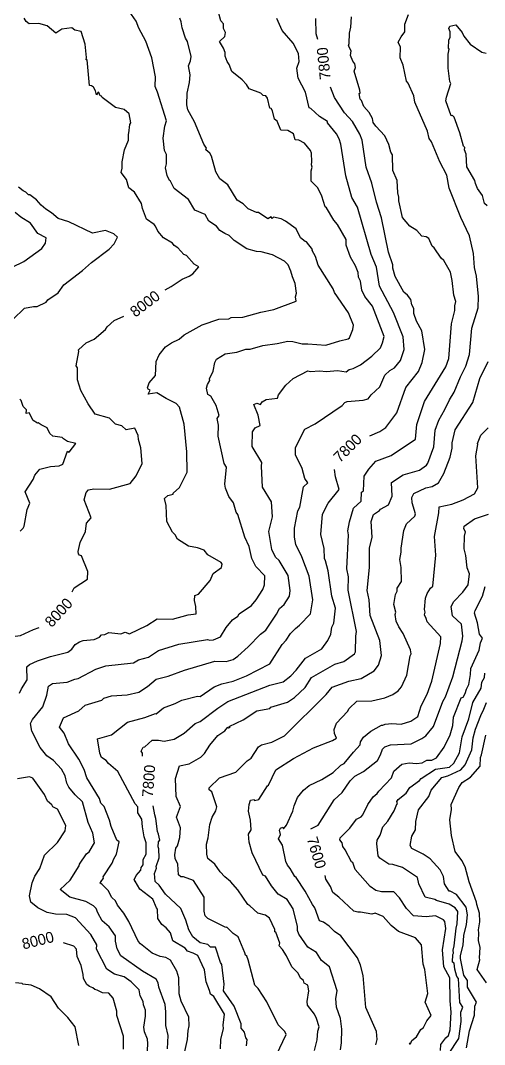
# Model space of a CAD drawing. Extents: x 9339 to 13216, y 3769 to 6935.
# Drawn here: x 12224 to 12549, y 5117 to 5834 of the extents above; entities that cross this region are included whole.
import ezdxf
from ezdxf.enums import TextEntityAlignment as Align

# ---------------------------------------------------------------- set-up
doc = ezdxf.new("R2010")
doc.units = 0
doc.header["$MEASUREMENT"] = 0
for name, color, linetype in [('DTM_SURFACE_CON', 9, 'Continuous'), ('DTM_SURFACE_ICON', 251, 'Continuous'), ('DTM_TEXT_ICON', 251, 'Continuous')]:
    doc.layers.add(name, color=color, linetype=linetype)
doc.styles.add('TMODELF', font='tmodelf')

msp = doc.modelspace()

# ---------------------------------------------------------------- linework, layer by layer
at = {"layer": 'DTM_SURFACE_CON', "linetype": 'Continuous', "flags": 128}
for points, elevation in [([(12338.17, 5107.56), (12340.93, 5120.11), (12341.38, 5126.43), (12342.16, 5129.66), (12341.94, 5135.89), (12336.64, 5147.04), (12335.21, 5152.12), (12335.05, 5163.42), (12333.47, 5168.11), (12329.15, 5175.76), (12325.86, 5177.57), (12321.8, 5178.34), (12316.22, 5180.61), (12308.14, 5187.24), (12306.53, 5189.11), (12300.02, 5202.79), (12296.51, 5208.73), (12292.12, 5214.13), (12290.62, 5217.17), (12288.01, 5219.66), (12285.37, 5224.47), (12281.04, 5229.03), (12279.75, 5229.62), (12280.51, 5231.37), (12280.6, 5230.87), (12282.14, 5233.2), (12282.03, 5234.06), (12288.32, 5243.63), (12289.37, 5246.64), (12291.34, 5249.85), (12293.16, 5258.61), (12291.63, 5259.8), (12287.55, 5269.39), (12286.46, 5273.73), (12282.68, 5283.31), (12280.39, 5285.66), (12279.31, 5288.79), (12270.44, 5303.36), (12268.69, 5309.2), (12264.89, 5316.32), (12257.8, 5327.27), (12254.68, 5334.59), (12251.49, 5338.73), (12254.19, 5345.3), (12264.88, 5350.3), (12269.46, 5354.31), (12281.13, 5357.71), (12282.51, 5359.16), (12287.69, 5360.66), (12298.67, 5361.51), (12307.05, 5363.37), (12312.94, 5367.28), (12319.18, 5372.52), (12327.41, 5374.47), (12338.88, 5378.83), (12360.2, 5385.05), (12368.14, 5384.84), (12373, 5386.22), (12376.22, 5388.49), (12383.42, 5394.95), (12392.21, 5403.89), (12395.77, 5406.67), (12403.42, 5417.89), (12405.42, 5421.83), (12408.62, 5424.66), (12412.4, 5430.5), (12412.91, 5434.47), (12411.59, 5444.94), (12405.28, 5455.4), (12402.69, 5457.9), (12400.17, 5463.24), (12397.92, 5475.79), (12400.56, 5486.01), (12399.79, 5496.52), (12393.56, 5506.82), (12392.73, 5521.58), (12393, 5524.05), (12386.35, 5535.23), (12386.47, 5545.68), (12388.51, 5548.34), (12391.91, 5549.97), (12390.48, 5557.19), (12387.35, 5564.76), (12389.57, 5565.62), (12392.07, 5564.79), (12393.35, 5566.5), (12396.2, 5568.24), (12403.94, 5569.13), (12404.65, 5571.55), (12409.76, 5578.29), (12414.96, 5582.96), (12425.39, 5588.2), (12427.26, 5587.71), (12433.46, 5588.36), (12438.36, 5587.69), (12446.02, 5588.42), (12452.05, 5587.57), (12454.27, 5589.22), (12457.05, 5589.88), (12462.1, 5592.53), (12470.04, 5598.48), (12476.08, 5604.31), (12477.65, 5607.79), (12478.63, 5612.36), (12470.51, 5633.55), (12465.12, 5640.4), (12463.16, 5644.65), (12462.18, 5650.99), (12460.81, 5653.9), (12460.58, 5657.05), (12458.57, 5661.79), (12455.17, 5667.74), (12452.17, 5676.35), (12452.19, 5680.19), (12445.94, 5690.76), (12443.45, 5693.84), (12438.44, 5702.26), (12437.52, 5703.06), (12434.98, 5710.5), (12432.32, 5716.47), (12427.6, 5721.07), (12427.71, 5728.2), (12428.23, 5730.83), (12427.81, 5732.41), (12428.16, 5734.47), (12427.74, 5740.7), (12427.13, 5742.55), (12422.91, 5747.71), (12419.02, 5749.86), (12416.32, 5750.09), (12415.31, 5754.14), (12411.36, 5756.5), (12406.34, 5756.78), (12403.78, 5763.07), (12402, 5764.56), (12400.62, 5770.33), (12399.62, 5771.87), (12398.64, 5772.19), (12397, 5779.13), (12395.89, 5780.69), (12394.07, 5781.01), (12392.28, 5782.66), (12384.23, 5785.74), (12382.24, 5788.81), (12379.28, 5791.93), (12372.17, 5797.75), (12370.31, 5802.66), (12368.72, 5804.84), (12367.3, 5808.65), (12367.36, 5811.15), (12366.27, 5814.26), (12363.31, 5818.71), (12367.24, 5822.27), (12367.53, 5825.06), (12366.25, 5827.81), (12366.13, 5831.26), (12364.34, 5833.39), (12359.54, 5851.61)], 2401.82), ([(12223.4, 5362.53), (12224.7, 5365.7), (12228.67, 5371.96), (12228.47, 5381.01), (12230.5, 5382.62), (12236.08, 5385.33), (12245.2, 5388.2), (12257.26, 5391.27), (12260.05, 5393.4), (12262.43, 5396.63), (12265.31, 5398.66), (12267.96, 5399.5), (12275.56, 5400.29), (12279.42, 5401.8), (12280.69, 5403.52), (12283.18, 5403.78), (12285.93, 5405.13), (12294.4, 5404.17), (12297.45, 5405.26), (12300.29, 5404.18), (12312.5, 5410), (12319.79, 5414.78), (12330.53, 5414.44), (12341.41, 5417.43), (12347.1, 5418.24), (12346.79, 5423.34), (12345.87, 5427.46), (12346.21, 5431.03), (12348.61, 5431.86), (12356.81, 5441.57), (12359.02, 5446.45), (12364.74, 5450.67), (12365.25, 5452.98), (12364.51, 5454.14), (12355.22, 5459.55), (12352.65, 5462.71), (12347.93, 5464.43), (12341.76, 5465.55), (12333.91, 5470.42), (12332.49, 5473.5), (12330.4, 5475.43), (12326.64, 5482.88), (12325.99, 5493.99), (12324.94, 5499.01), (12327.28, 5500.96), (12330.95, 5501.91), (12331.05, 5502.54), (12335.53, 5506.52), (12340.72, 5517.35), (12340.54, 5531.5), (12338.6, 5550.93), (12335.47, 5562.75), (12333.17, 5565.46), (12326, 5568.83), (12319.64, 5572.88), (12313.47, 5571.98), (12314.92, 5574.65), (12313.45, 5575.35), (12312.93, 5576.46), (12314.28, 5579.93), (12318.68, 5585.03), (12319, 5594.91), (12321.11, 5599.37), (12325.6, 5605.12), (12329.8, 5607.98), (12335.25, 5610.5), (12338.68, 5613.38), (12351.33, 5620.37), (12362.85, 5624.39), (12369.94, 5624.78), (12371.71, 5625.67), (12379.71, 5625.73), (12392.34, 5629.44), (12401.42, 5631.19), (12417, 5637.14), (12416.61, 5640.07), (12417.31, 5642.66), (12416.48, 5649.31), (12414.44, 5654), (12413.43, 5657.96), (12411.41, 5662.45), (12408.99, 5665.01), (12400.43, 5669.58), (12392.54, 5671.59), (12389.27, 5671.86), (12382.49, 5673.79), (12373.68, 5679.45), (12370.1, 5683.1), (12367.07, 5684.3), (12363.72, 5686.59), (12361.41, 5689.6), (12356.06, 5693.15), (12353.35, 5697.68), (12346.05, 5700.72), (12341.73, 5708.17), (12331.75, 5715.91), (12329.18, 5720.94), (12328.3, 5721.4), (12326.77, 5725.11), (12325.7, 5730.36), (12326.34, 5733.13), (12326.2, 5739.7), (12324.81, 5742.57), (12324.01, 5751.15), (12325.05, 5759.52), (12326.28, 5763.34), (12320.1, 5783.39), (12318.33, 5787.26), (12318.69, 5794.1), (12316.13, 5807.29), (12311.76, 5819.07), (12307.05, 5828.2), (12305.12, 5833.16), (12300.13, 5840.06)], 2426.21), ([(12327, 5113.75), (12327.59, 5122.93), (12325.82, 5130.03), (12325.86, 5139.6), (12325.27, 5144.77), (12320.89, 5156.79), (12320.37, 5159.84), (12319.14, 5162.38), (12309.41, 5167.93), (12294.4, 5178.71), (12291.87, 5183.59), (12290.52, 5188.95), (12290.58, 5192.87), (12286.06, 5199.02), (12281.38, 5203.31), (12278.15, 5208.97), (12277.06, 5211.82), (12275.15, 5213.69), (12269.88, 5216.86), (12258.58, 5219.81), (12251.92, 5225.11), (12258.94, 5231.8), (12265.27, 5241.66), (12265.38, 5242.99), (12270.33, 5250.07), (12272.25, 5251.56), (12275.8, 5257.75), (12274.75, 5264.66), (12271.41, 5272), (12267.4, 5286.58), (12262.25, 5291.43), (12257.96, 5296.89), (12256.49, 5299.67), (12255.43, 5304.7), (12252.87, 5309.35), (12247.27, 5315.51), (12242.45, 5318.74), (12237.93, 5324.65), (12232.02, 5336.01), (12231.15, 5341.41), (12232.37, 5344.29), (12239.61, 5353.15), (12242.51, 5361.26), (12243.77, 5367.55), (12246.41, 5369.49), (12256.77, 5370.29), (12262.07, 5372.47), (12264.45, 5372.95), (12276.91, 5379.36), (12283.85, 5381.77), (12303.11, 5383.92), (12306.82, 5385.98), (12313.78, 5387.87), (12320.75, 5392.6), (12335.02, 5396.92), (12355.04, 5400.09), (12356.75, 5399.65), (12359.3, 5399.95), (12364.02, 5402.01), (12368.02, 5408.51), (12372.55, 5413.85), (12376.21, 5416.43), (12377.13, 5418.28), (12385.75, 5424.04), (12389.1, 5428.02), (12393.68, 5435.24), (12394.96, 5438.57), (12395.14, 5444.75), (12388.94, 5451.35), (12385.98, 5456.91), (12384.18, 5465.2), (12381.08, 5471.72), (12376.27, 5487.71), (12374.98, 5489.25), (12373.25, 5495.9), (12370.07, 5500.41), (12367.67, 5506.18), (12367.08, 5508.98), (12368.41, 5520.79), (12366.77, 5523.38), (12362.51, 5542.57), (12362.65, 5550.2), (12361.75, 5554.94), (12363.26, 5556.91), (12361.12, 5563.95), (12357.33, 5570.44), (12355.37, 5571.81), (12354.32, 5576.03), (12355.02, 5578.67), (12356.65, 5581.4), (12356.45, 5582.68), (12359, 5588.13), (12360.1, 5594.02), (12361.37, 5596.44), (12367.35, 5600.06), (12375.61, 5601.39), (12381.86, 5603.5), (12384.94, 5603.38), (12393.81, 5605.94), (12403.81, 5607.37), (12411.26, 5609.08), (12414.73, 5608.77), (12421.23, 5607.11), (12425.17, 5607.27), (12437.98, 5606.13), (12447.62, 5609.28), (12453.46, 5610.58), (12454.36, 5611.43), (12456.9, 5617.22), (12457.15, 5620.22), (12453.76, 5628.88), (12443.84, 5643.07), (12442.94, 5645.67), (12432.4, 5662.32), (12430.55, 5668.28), (12428.33, 5672.52), (12428.44, 5673.15), (12424.44, 5678.57), (12423.46, 5678.76), (12420.21, 5681.34), (12417.05, 5687.73), (12409.72, 5693.09), (12406.6, 5694.61), (12401.3, 5695.83), (12400.35, 5694.9), (12399.61, 5696.11), (12397.18, 5694.59), (12390.65, 5699.2), (12389.26, 5699.18), (12383.43, 5701.77), (12380.06, 5705.16), (12375.68, 5707.69), (12369.35, 5718.38), (12363.73, 5722.75), (12360.82, 5727.51), (12357.92, 5738.44), (12356.69, 5740.76), (12353.97, 5742.94), (12354.38, 5744.18), (12352.5, 5746.96), (12346.02, 5762.58), (12341.22, 5771.05), (12340.52, 5774.46), (12340.86, 5782.64), (12342.39, 5790.09), (12342.9, 5795.41), (12341.82, 5801.77), (12343.21, 5805.31), (12343.69, 5808.35), (12341.05, 5818.76), (12339.59, 5821.2), (12337.38, 5828.48), (12336.69, 5832.63), (12335.59, 5835.19)], 2414.02), ([(12403.32, 5109.53), (12410.19, 5123.73), (12409.26, 5125.75), (12404.61, 5130.38), (12396.5, 5146.56), (12390.52, 5155.89), (12388.06, 5158.32), (12383.59, 5176.07), (12382.55, 5178.42), (12381.61, 5179.16), (12381.23, 5180.92), (12376.44, 5192.15), (12373.11, 5194.28), (12368.62, 5198.71), (12367.96, 5198.62), (12355.34, 5204.81), (12353.48, 5206.77), (12352.7, 5209.96), (12352.59, 5219.87), (12345.25, 5231.4), (12338.13, 5234.03), (12336.43, 5234.01), (12334.64, 5235.38), (12334.3, 5242.87), (12332.31, 5246.95), (12332.13, 5249.5), (12332.89, 5254.21), (12334.01, 5255.78), (12335.61, 5261.61), (12336.17, 5268.4), (12333.23, 5275.92), (12336.12, 5283.33), (12332.98, 5290.29), (12332.73, 5302.86), (12335.51, 5311.8), (12342.22, 5313.1), (12350.42, 5317.83), (12352.93, 5320.49), (12356.55, 5326.19), (12362.26, 5332.96), (12367.23, 5336.24), (12369.22, 5338.75), (12370.03, 5338.4), (12370.79, 5338.87), (12370.26, 5339.41), (12379.9, 5343.91), (12389.55, 5350.22), (12398.58, 5351.95), (12399.4, 5352.73), (12411.09, 5356.32), (12415.86, 5359.57), (12423.37, 5366.55), (12427.96, 5373.64), (12444.07, 5382.92), (12450.56, 5384.78), (12457.89, 5390.25), (12458.77, 5391.51), (12458.78, 5402.53), (12459.24, 5405.77), (12453.58, 5434.8), (12453.68, 5444.16), (12452.59, 5449.77), (12453.71, 5473.49), (12453.4, 5476.27), (12454.41, 5482.53), (12457.2, 5492.07), (12462.65, 5496.98), (12462.8, 5503.39), (12464.33, 5504.22), (12464.64, 5514.6), (12467.91, 5519.53), (12472.97, 5525.01), (12483.69, 5528.93), (12500.58, 5540.53), (12501.65, 5550.81), (12507.07, 5566.82), (12521.99, 5591.17), (12523.98, 5596.9), (12525.82, 5621.13), (12528.15, 5630.53), (12528.15, 5633.81), (12528.8, 5636.75), (12527.45, 5641.14), (12526.44, 5651.45), (12525.22, 5657.27), (12520.56, 5665.48), (12518.61, 5667.21), (12513.67, 5674.38), (12512.41, 5675.44), (12509.97, 5680.94), (12508.13, 5682.04), (12505.04, 5682.63), (12501.5, 5686.56), (12496.77, 5689.59), (12491.61, 5695.58), (12488.9, 5707.39), (12489.1, 5709.93), (12488.34, 5712.85), (12487.84, 5721.54), (12484.71, 5728.4), (12484.54, 5739.54), (12483.36, 5741.33), (12482.03, 5746.78), (12479.24, 5752.79), (12472.95, 5759.49), (12471.03, 5762.22), (12470.56, 5764.93), (12468.12, 5769.09), (12464.4, 5773.42), (12462.83, 5777.46), (12461.85, 5778.53), (12461.24, 5782.31), (12461.85, 5782.62), (12461.74, 5784.76), (12457.77, 5798.08), (12458.55, 5800.53), (12458.2, 5803.16), (12456.7, 5804.99), (12455.23, 5809), (12455.53, 5812.18), (12453.66, 5815.8), (12454.22, 5817.47), (12454.36, 5824.59), (12455.42, 5828.91), (12455.92, 5836.03)], 2365.25), ([(12430.02, 5112.4), (12431.89, 5119.91), (12432.39, 5126.07), (12433.18, 5129.04), (12431.41, 5134.98), (12430.02, 5137.97), (12425.1, 5144.25), (12424.71, 5146.77), (12426.08, 5154.32), (12425.18, 5158.25), (12422.81, 5159.64), (12422.29, 5161.53), (12420.16, 5163.12), (12418.48, 5166.66), (12414.01, 5170.95), (12410.31, 5178.82), (12407.57, 5183.22), (12405.21, 5185.82), (12405.66, 5187.74), (12402.89, 5195.33), (12402.08, 5195.59), (12402.27, 5197.09), (12398.33, 5205.09), (12395.66, 5207.17), (12390.34, 5208.65), (12384.74, 5213.86), (12383.19, 5214.74), (12376.25, 5224.92), (12371.19, 5230.89), (12367.26, 5234), (12363.86, 5237.48), (12360.12, 5242.94), (12355.3, 5246.93), (12354.46, 5249.89), (12354.34, 5256.97), (12355.5, 5261.28), (12356.55, 5270.66), (12358.27, 5275.76), (12360.78, 5280.21), (12361.64, 5283.14), (12358.13, 5293.6), (12356.19, 5295.07), (12356.16, 5296.29), (12363.52, 5303.36), (12374.75, 5307.29), (12382.91, 5315.36), (12385.67, 5317.16), (12390.73, 5325.03), (12392.95, 5326.45), (12400.08, 5328.38), (12408.87, 5332.72), (12438.02, 5361.74), (12442.2, 5366.89), (12453.96, 5370.96), (12462.68, 5372.99), (12471.77, 5378.36), (12474.66, 5382.18), (12476.93, 5389.06), (12475.81, 5399.42), (12468.95, 5417.06), (12468.16, 5427.97), (12466.86, 5434.59), (12468.41, 5450.71), (12468.41, 5464.07), (12470.28, 5471.74), (12469.71, 5482.69), (12471.15, 5487.62), (12475.38, 5490.52), (12476.07, 5491.45), (12481.77, 5494.43), (12484.33, 5500.49), (12483.85, 5510.01), (12491.97, 5515.52), (12503.4, 5518.85), (12508.41, 5522.33), (12509.27, 5523.56), (12513.44, 5535.09), (12514.47, 5546.71), (12517.06, 5553.85), (12521.3, 5561.21), (12524.51, 5568.06), (12527.79, 5573.45), (12532.19, 5584.17), (12535.94, 5591.43), (12538.38, 5599.59), (12540.11, 5618.03), (12544.65, 5632.46), (12544.73, 5640.2), (12543.27, 5654.43), (12542.03, 5660.5), (12541.3, 5670.32), (12538.5, 5682.84), (12532.42, 5695.66), (12524.28, 5716.24), (12522.71, 5725.15), (12517.78, 5734.48), (12511.76, 5748.5), (12510.21, 5750.95), (12509.13, 5756.12), (12500.09, 5776.37), (12499.6, 5780.69), (12495.49, 5789.68), (12494.41, 5791.04), (12492.04, 5802.16), (12489.9, 5807.49), (12490.2, 5814.77), (12488.64, 5818.3), (12490.56, 5822.17), (12493.17, 5825.63), (12493.1, 5830.96), (12495.69, 5837.72)], 2353.06), ([(12364.05, 5113.58), (12364.43, 5120.28), (12366.18, 5127.8), (12365.95, 5130.16), (12366.97, 5137.82), (12359.45, 5150.2), (12357.09, 5151.85), (12356.54, 5154.49), (12354.15, 5160.63), (12352.83, 5169), (12348.21, 5178.93), (12344.94, 5180.7), (12340.99, 5181.97), (12339.32, 5184.16), (12330.69, 5189.33), (12329.13, 5194.81), (12325.97, 5198.4), (12323.04, 5200.78), (12320.23, 5204.8), (12319.91, 5211.53), (12319.2, 5212.26), (12316.83, 5218.47), (12307.7, 5225.54), (12304.46, 5230.92), (12303.72, 5231.02), (12304.19, 5231.42), (12303.69, 5231.99), (12305.02, 5235.1), (12308.23, 5238.62), (12308.68, 5240.65), (12309.89, 5242.49), (12310.09, 5246.14), (12311.99, 5249.85), (12312.12, 5257.97), (12310.74, 5261.98), (12309.45, 5268.95), (12309.08, 5274.38), (12306.29, 5278.78), (12306.28, 5283.04), (12304.36, 5285.22), (12292.26, 5307.77), (12285.62, 5313.45), (12283.98, 5315.38), (12280.77, 5317.7), (12279.65, 5320.71), (12278.11, 5330.59), (12287.9, 5333.37), (12298.97, 5342.42), (12311.09, 5345.51), (12318.7, 5348.47), (12319.09, 5348.23), (12324.31, 5352.37), (12332.31, 5355.33), (12337.16, 5357.73), (12348.05, 5360.47), (12349.86, 5360.41), (12359.62, 5367), (12365.15, 5369.23), (12373.05, 5370.94), (12382.44, 5374.7), (12398.65, 5383.07), (12407.37, 5396.8), (12410.07, 5399.76), (12413.07, 5404.29), (12416.53, 5407.94), (12419.37, 5410.14), (12427.15, 5418.26), (12428.68, 5427.9), (12426.31, 5444.45), (12421.11, 5457.96), (12416.88, 5466.68), (12415.86, 5471.72), (12416.04, 5478.12), (12418.31, 5490.27), (12419.65, 5492.88), (12422.22, 5507.01), (12425.39, 5509.87), (12423.2, 5513.01), (12421.26, 5519.79), (12416.75, 5529.51), (12416.67, 5534.54), (12423.16, 5547.54), (12430.35, 5551.09), (12449.37, 5563.91), (12451.15, 5566.13), (12452.8, 5566.72), (12464.04, 5567.76), (12467.59, 5568.59), (12469.68, 5571.5), (12475.77, 5577.01), (12479.28, 5585.31), (12482.81, 5588.5), (12485.88, 5590.46), (12490.18, 5595.54), (12492.74, 5603.21), (12492.11, 5612.16), (12485.17, 5629.18), (12475.55, 5647.44), (12473.43, 5660.88), (12469.52, 5669.72), (12460.15, 5702.79), (12456.07, 5709.59), (12451.83, 5724.71), (12448.33, 5747.03), (12447.14, 5750.76), (12445.3, 5754.25), (12439.1, 5761.92), (12439.1, 5762.75), (12433.49, 5766.3), (12427.28, 5771.89), (12426.13, 5772.3), (12423.69, 5783.45), (12418.49, 5793.11), (12417.5, 5800.07), (12419.3, 5804.71), (12418.82, 5810.36), (12414.93, 5817.71), (12407.4, 5826.61), (12403.63, 5834.8)], 2389.63), ([(12550.93, 5703.74), (12548.93, 5705.32), (12547.6, 5711.05), (12543.99, 5715.98), (12542.58, 5719.46), (12542.28, 5721.57), (12536.7, 5730.97), (12536.05, 5739.91), (12535.06, 5742.95), (12535.16, 5744.68), (12534.35, 5745.52), (12531.81, 5754.99), (12527.63, 5765.78), (12526.47, 5767.03), (12525.62, 5766.74), (12522.01, 5777.33), (12522.32, 5779.87), (12525.4, 5789.37), (12524.8, 5790.77), (12523.47, 5800.11), (12523.54, 5810.02), (12524.23, 5813.5), (12523.79, 5814.17), (12524.09, 5819.79), (12524.9, 5821.9), (12524.84, 5825.55), (12524.02, 5828.02), (12524.65, 5829.6), (12528.81, 5830.48), (12533.34, 5825.18), (12534.49, 5822.45), (12538.96, 5816.83), (12547.01, 5811.35), (12550.21, 5810.61)], 2340.86), ([(12218.73, 5624.28), (12226.88, 5632.03), (12233.24, 5633.39), (12235.73, 5633.37), (12242.07, 5636.35), (12243.17, 5637.93), (12250.55, 5642.86), (12254.54, 5648.39), (12267.49, 5658.46), (12273.71, 5664.04), (12286.1, 5673.4), (12289.66, 5677.12), (12292, 5681.75), (12289.51, 5684.22), (12283.66, 5686.56), (12274.44, 5684.59), (12257.83, 5692.49), (12250.37, 5694.93), (12245.9, 5698.84), (12241.76, 5701.38), (12238.48, 5704.26), (12235.31, 5707.93), (12230.68, 5711.48), (12229.57, 5711.57), (12227.89, 5713.36), (12226.01, 5714.21), (12222.72, 5716.92)], 2450.59), ([(12218.34, 5660.95), (12226.35, 5664.74), (12239.09, 5673.82), (12241.63, 5677.71), (12241.98, 5681.43), (12236.21, 5684.47), (12231.03, 5691.64), (12224.38, 5695.83), (12220.4, 5699.2)], 2462.78), ([(12448.23, 5113), (12448.93, 5117.9), (12449.07, 5127.47), (12448.05, 5134.94), (12445.24, 5142.82), (12444.84, 5148.95), (12445.71, 5154.34), (12440.55, 5170.96), (12434.75, 5175.51), (12431.43, 5181.06), (12425.27, 5184.82), (12419.09, 5193.81), (12418.06, 5196.58), (12417.93, 5199.36), (12415.02, 5211.56), (12410.78, 5218.3), (12404.43, 5221.86), (12399.73, 5227.65), (12395.6, 5234.46), (12393.74, 5235.27), (12386.21, 5250.89), (12384.1, 5258.37), (12383.82, 5263.82), (12385.52, 5266.99), (12385.08, 5273.79), (12383.82, 5279.96), (12384.22, 5284.62), (12385.17, 5287.72), (12387.62, 5288.2), (12387.91, 5287.41), (12390.89, 5288.16), (12397.1, 5297.85), (12397.84, 5298.15), (12402.76, 5308.95), (12415.17, 5316.99), (12429.32, 5324.36), (12442.62, 5329.46), (12445.28, 5331.14), (12444.04, 5334.51), (12443.75, 5337.31), (12445.35, 5341.57), (12453.16, 5349.7), (12454.12, 5351.81), (12459.53, 5357), (12470, 5357.33), (12479.27, 5359.4), (12484.87, 5361.61), (12488.44, 5364.18), (12490.8, 5367.07), (12494.67, 5375.24), (12496.94, 5388.72), (12497.65, 5390.13), (12497.23, 5393.01), (12491.95, 5404.3), (12488.94, 5408.96), (12487.18, 5413.11), (12486.37, 5417.67), (12486.82, 5419.41), (12485.55, 5424.59), (12486.62, 5431.76), (12487.82, 5434.13), (12487.9, 5436.19), (12490.95, 5440.82), (12490.57, 5450.68), (12489.72, 5456.11), (12490.6, 5461.28), (12490.54, 5464.06), (12492.39, 5476.43), (12494.42, 5481.23), (12500.11, 5486.51), (12500.67, 5488.11), (12498.25, 5495.91), (12498.17, 5499.63), (12499.39, 5502.33), (12508.01, 5506.37), (12512.24, 5507.36), (12516.81, 5509.84), (12520.48, 5516.51), (12525.03, 5527.9), (12526.31, 5534.13), (12526.36, 5537.98), (12528.41, 5546.99), (12540.72, 5566.08), (12545.65, 5582.89), (12551.64, 5594.75)], 2340.86), ([(12223.88, 5476.14), (12225.91, 5478.03), (12226.75, 5479.5), (12228.69, 5491.1), (12230.59, 5495.63), (12227.42, 5503.47), (12232.95, 5512.19), (12234.01, 5515.19), (12237.62, 5519.45), (12244.98, 5521.32), (12251.19, 5521.69), (12253.68, 5523.01), (12257.06, 5531.95), (12258.16, 5531.43), (12262.81, 5537.42), (12256.99, 5538.8), (12254.19, 5540.6), (12253.32, 5541.66), (12246.65, 5542.51), (12244.58, 5544.41), (12242.76, 5548.36), (12238.47, 5550.36), (12236.44, 5551.89), (12236.03, 5551.54), (12233.02, 5553.61), (12230.24, 5558.96), (12228.01, 5558.48), (12228.2, 5561.01), (12225.87, 5563.32), (12224.61, 5567.42), (12223.61, 5568.36)], 2450.59), ([(12472.87, 5116.39), (12473.75, 5120.26), (12473.42, 5125.88), (12465.97, 5142.59), (12464.11, 5164.95), (12462.17, 5172.12), (12460.09, 5177.35), (12448.39, 5192.81), (12443.84, 5195.86), (12440.26, 5199.5), (12436.21, 5202.34), (12433.41, 5203.24), (12430.29, 5212.29), (12428.53, 5214.62), (12423.45, 5223.93), (12417.08, 5233.68), (12416.13, 5234.32), (12412.99, 5239.82), (12410.98, 5242.23), (12409.92, 5244.7), (12407.59, 5256.19), (12404.65, 5260.6), (12406.06, 5263.63), (12405.52, 5266.77), (12406.18, 5268.05), (12407.88, 5268.79), (12408.19, 5267.75), (12410.44, 5270.15), (12414.87, 5280.06), (12415.73, 5283.82), (12417.93, 5289.49), (12422.22, 5294.67), (12426.27, 5298.08), (12435.06, 5302.24), (12442.99, 5307.06), (12448.45, 5312.27), (12450.67, 5313.34), (12457.16, 5321.32), (12461.97, 5326.39), (12462.04, 5328.46), (12464.24, 5331.75), (12469.42, 5336.13), (12476.77, 5340.23), (12477.87, 5340.2), (12479.43, 5341.04), (12484.17, 5341.31), (12490.7, 5340.93), (12497.4, 5343), (12502.33, 5346.35), (12504.57, 5353.83), (12508.88, 5361.98), (12512.2, 5371.07), (12518.12, 5397.36), (12518.41, 5402.08), (12508.77, 5412.46), (12508.22, 5414.97), (12506.94, 5417.45), (12507.55, 5419.32), (12507.02, 5421.18), (12507.67, 5429.11), (12508.92, 5432.29), (12511.19, 5436.04), (12512.69, 5437.58), (12514.93, 5459.21), (12513.94, 5472.21), (12517.04, 5488.92), (12517.35, 5493.02), (12526.14, 5495.02), (12534.04, 5497.88), (12542.08, 5502.26), (12544.32, 5506.36), (12542.89, 5528.8), (12544.3, 5536.79), (12544.05, 5537.49), (12546.51, 5543.33), (12551.48, 5548.42)], 2328.67), ([(12518.08, 5112.46), (12518.52, 5116.71), (12521.94, 5121.38), (12523.74, 5123.01), (12524.9, 5127.04), (12525.58, 5139.36), (12524.86, 5147.28), (12524.68, 5163.46), (12520.6, 5171.02), (12519.47, 5182.88), (12521.99, 5197.88), (12521.27, 5202.82), (12520.29, 5203.89), (12514.56, 5206.71), (12508.04, 5206.09), (12499.32, 5206.84), (12494.37, 5211.83), (12489.49, 5219.36), (12485.5, 5223.46), (12476.84, 5223.67), (12472.94, 5224.5), (12469.04, 5227.18), (12458.36, 5239.25), (12456.71, 5244), (12455.97, 5244.57), (12451.51, 5252.86), (12449.72, 5255.24), (12449.38, 5257.85), (12447.63, 5260), (12447.88, 5261.27), (12454.76, 5268.22), (12459.47, 5274.41), (12462.56, 5276.15), (12463.89, 5277.52), (12467.3, 5284.68), (12471.12, 5290.08), (12473.92, 5292.44), (12474.88, 5293.99), (12483.86, 5303.39), (12485.48, 5307.98), (12491.19, 5312.95), (12496.23, 5313.87), (12501.28, 5313.28), (12505.37, 5313.86), (12508.61, 5315.78), (12512, 5315.84), (12515.26, 5317.26), (12520.67, 5324.87), (12524.86, 5333.41), (12526.78, 5339.9), (12527.29, 5345.83), (12532.67, 5359.27), (12534.06, 5359.73), (12535.54, 5362.28), (12536.35, 5365.48), (12537.92, 5368.76), (12539.27, 5375.77), (12539.49, 5380), (12545.16, 5392.77), (12546.22, 5397.84), (12547.52, 5401.09), (12545.58, 5403.93), (12544.11, 5411.84), (12541.97, 5418.58), (12542.48, 5420.45), (12547.65, 5430.43), (12549.52, 5437.35)], 2304.29), ([(12523.84, 5109.92), (12530.92, 5120.8), (12532.67, 5132.81), (12532.46, 5139.43), (12533.81, 5142.8), (12531.8, 5146.16), (12530.81, 5162.81), (12529.58, 5164.35), (12528.19, 5169.39), (12527.7, 5173.67), (12526.62, 5174.28), (12526.71, 5179.58), (12527.24, 5180.64), (12527.09, 5182.64), (12527.81, 5185.65), (12529.14, 5198.2), (12529.92, 5201.13), (12530.3, 5209.88), (12528.39, 5212.31), (12524.28, 5214.94), (12515.34, 5217.43), (12514.31, 5218.16), (12507.47, 5219.93), (12502.91, 5229.22), (12502.03, 5233.49), (12491.46, 5240.62), (12484.76, 5242.8), (12482.1, 5243.03), (12475.77, 5247.24), (12474.46, 5248.69), (12473.6, 5257.22), (12473.84, 5259.81), (12475.87, 5263.2), (12477.83, 5268.99), (12481.19, 5273.05), (12485.7, 5280.33), (12487.61, 5284.95), (12488.03, 5285.08), (12487.68, 5286.8), (12488.56, 5288.09), (12494.07, 5292.71), (12496.81, 5296.54), (12503.52, 5301.44), (12504.55, 5302.92), (12514.77, 5309.35), (12524.44, 5310.79), (12527.48, 5313.72), (12531.52, 5320.81), (12533.31, 5332.06), (12538.03, 5344.7), (12540.86, 5356.17), (12546.76, 5366.12), (12547.21, 5370.42), (12548.97, 5373.52), (12549.1, 5376.68)], 2292.1), ([(12536.32, 5114.37), (12538.45, 5126.19), (12542.08, 5137.23), (12542.23, 5143.55), (12543.34, 5146.34), (12537.03, 5156.92), (12537.15, 5161.51), (12534.49, 5165.22), (12532.28, 5176.82), (12532.27, 5178.98), (12533.98, 5186.34), (12534.44, 5193.02), (12536.32, 5200.61), (12537.12, 5207.43), (12536.23, 5212.81), (12529.26, 5221.67), (12524.94, 5224.13), (12524.22, 5224.06), (12521.06, 5229.11), (12520.16, 5234.3), (12518.02, 5239.03), (12510.92, 5246.72), (12505.95, 5249.89), (12498.03, 5253.93), (12497.03, 5256.08), (12498.03, 5262.45), (12500.74, 5267.02), (12500.82, 5272.9), (12502.78, 5281.02), (12510.03, 5290.38), (12511.71, 5294.74), (12519.04, 5303.54), (12523.33, 5304.79), (12532.42, 5308.93), (12535.37, 5312.51), (12540.03, 5323.01), (12541.11, 5331.32), (12542.69, 5337.42), (12546.38, 5346.95), (12548.62, 5351.45), (12550.29, 5356.16)], 2279.9), ([(12550.31, 5159.92), (12543.92, 5169.15), (12545.81, 5175.96), (12545.44, 5177.45), (12545.85, 5184.69), (12544.81, 5189.56), (12545.07, 5194.67), (12544.67, 5197.03), (12545.66, 5202.58), (12545.42, 5208.52), (12543.52, 5214.71), (12543.45, 5216.23), (12538.19, 5230.46), (12535.49, 5241.11), (12533.13, 5245.53), (12528.47, 5251.82), (12525.91, 5263.06), (12524.81, 5273.92), (12525.87, 5281.13), (12525.62, 5284.8), (12531.07, 5296.58), (12533.32, 5300.05), (12539.28, 5303.89), (12545.93, 5311.5), (12546.2, 5317.68), (12546.98, 5319.38), (12549.83, 5333.3)], 2267.71), ([(12312.69, 5107.64), (12313.31, 5117.35), (12312.96, 5120.41), (12310.86, 5125.59), (12310.43, 5128.74), (12311.69, 5136.57), (12311.71, 5140.78), (12310.27, 5144.48), (12309.97, 5146.9), (12307.79, 5150.68), (12307.09, 5154.86), (12301.68, 5160.57), (12296.64, 5164.07), (12289.89, 5165.94), (12284.59, 5169.35), (12277.27, 5183.48), (12277.5, 5186.57), (12273.3, 5193.73), (12262.49, 5205.29), (12256.46, 5207.71), (12248.63, 5208.01), (12242.77, 5209.02), (12236.17, 5212.31), (12231.27, 5216.31), (12230.49, 5220.68), (12232.2, 5229.94), (12234.14, 5234.58), (12237.69, 5239.8), (12240.8, 5249.34), (12250.04, 5258.13), (12255.26, 5266.37), (12255.78, 5269.89), (12250.01, 5281.37), (12246.81, 5283.02), (12246.06, 5284.4), (12243.06, 5287.05), (12241, 5291.76), (12232.64, 5303.22), (12230.32, 5304.13), (12222.03, 5302.65)], 2426.21), ([(12264.95, 5116.05), (12262.41, 5129.01), (12257.16, 5135.63), (12250.64, 5142.01), (12245.59, 5150.13), (12237.49, 5155.6), (12231.64, 5158.21), (12225.79, 5159.02), (12225.17, 5159.48), (12220.57, 5159.93)], 2450.59)]:
    msp.add_lwpolyline(points, dxfattribs=dict(at, elevation=elevation))
at = {"layer": 'DTM_SURFACE_ICON', "linetype": 'Continuous', "flags": 128}
for points, elevation in [([(12325.28, 5644.88), (12329.67, 5647.28), (12337.3, 5652.47), (12342.23, 5654.49), (12344.66, 5656.06), (12348.98, 5661.1), (12345.65, 5662.96), (12340.35, 5669.06), (12338.46, 5669.73), (12334.24, 5674.43), (12331.7, 5675.99), (12330.45, 5677.58), (12324.28, 5681.26), (12320.18, 5685.97), (12318.67, 5689.58), (12317.67, 5690.75), (12312.35, 5694.5), (12309.53, 5701.88), (12308.81, 5705.42), (12303.86, 5713.36), (12299.89, 5716.34), (12298.23, 5722.29), (12294.47, 5727.18), (12295.16, 5730.1), (12295.38, 5734.57), (12296.96, 5742.89), (12299.7, 5749.72), (12299.6, 5754.14), (12300.04, 5754.75), (12300.65, 5760.6), (12301.27, 5761.95), (12300.28, 5768.27), (12296.64, 5771.31), (12290.62, 5772.54), (12281.25, 5779.56), (12280.79, 5780.45), (12279.78, 5780.77), (12278.96, 5783.2), (12278.39, 5783.44), (12277.22, 5781.59), (12276.59, 5784.25), (12275.13, 5786.9), (12273.83, 5787.88), (12272.4, 5788.01), (12270.73, 5805.92), (12270.14, 5805.98), (12270.41, 5807.63), (12269.36, 5816.87), (12266.5, 5825.74), (12262.24, 5826.79), (12260.07, 5828.36), (12252.93, 5827.39), (12248.85, 5824.55), (12242.7, 5829.88), (12236.88, 5831.4), (12230.11, 5831.21), (12228.05, 5832.79), (12226.55, 5835.1)], 2438.4), ([(12432.39, 5820.14), (12431.21, 5824.19), (12430.82, 5834.91)], 2377.44), ([(12468.66, 5542.7), (12475.64, 5545.9), (12479.82, 5548.51), (12487.54, 5558.83), (12493.96, 5576.54), (12502.7, 5587.92), (12505.23, 5594.09), (12507.09, 5603.1), (12504.99, 5616.2), (12501.43, 5623.12), (12499.53, 5628.3), (12499.6, 5631.81), (12498.12, 5634.57), (12497.49, 5638.16), (12495.13, 5641.3), (12492.42, 5643.32), (12486.42, 5654.29), (12484.89, 5660.18), (12484.91, 5662.45), (12481.75, 5671.29), (12476.89, 5695.49), (12473.36, 5706.35), (12470.11, 5719.62), (12466.23, 5730.78), (12463.29, 5749.72), (12461.69, 5753.9), (12456.45, 5762.83), (12450.87, 5768.82), (12443.91, 5779.62), (12441.2, 5786.82)], 2377.44), ([(12260.33, 5433.45), (12261.6, 5436.26), (12271.11, 5442.53), (12271.34, 5447.8), (12266.72, 5458.78), (12265.35, 5459.27), (12264.61, 5460.26), (12264.36, 5461.89), (12265.89, 5468.15), (12269.67, 5475.84), (12270.31, 5481.68), (12273.64, 5485.27), (12268.72, 5497.9), (12269.95, 5503.08), (12271.64, 5504.96), (12275.51, 5505.76), (12286.3, 5505.41), (12300.83, 5509.46), (12305.14, 5514.83), (12309.29, 5523.5), (12308.37, 5534.42), (12306.67, 5540.24), (12306.51, 5542.96), (12304.15, 5548.05), (12298.13, 5546.93), (12295.15, 5549.76), (12290.69, 5550.92), (12286.29, 5555.03), (12276.43, 5557.84), (12271.47, 5565.26), (12266.33, 5574.53), (12263.88, 5582.08), (12264, 5590.47), (12263.08, 5591.67), (12264.97, 5601.79), (12264.71, 5602.96), (12270.11, 5607.85), (12275.58, 5610.53), (12283.65, 5617.24), (12284.74, 5619.03), (12289.58, 5623.4), (12296.49, 5626.52)], 2438.4), ([(12309.41, 5318.55), (12309.41, 5320.67), (12308.62, 5322.12), (12309.92, 5324.94), (12311.06, 5325.13), (12316.17, 5329.77), (12320.62, 5329.73), (12324.68, 5329.08), (12331.57, 5330.52), (12338.68, 5334.72), (12346.44, 5341.35), (12349.95, 5342.85), (12362.37, 5352.23), (12369.16, 5356.69), (12398.65, 5368.28), (12408.03, 5370.54), (12413.4, 5374.69), (12417.22, 5378.81), (12423.54, 5387.17), (12435.13, 5393.64), (12439.37, 5399.6), (12441.45, 5403.9), (12442.16, 5408.85), (12443.44, 5411.74), (12444.55, 5422.04), (12442.08, 5430.56), (12439.43, 5448.19), (12437.73, 5455.38), (12436.93, 5456.82), (12436.8, 5463.96), (12434.39, 5473.79), (12435.47, 5487.96), (12439.59, 5495.55), (12447.22, 5505.19), (12444.61, 5514.09), (12443.96, 5519.27)], 2377.44), ([(12427.49, 5267.6), (12432.4, 5270.13), (12443.73, 5288.07), (12449.4, 5293.06), (12454.93, 5301.18), (12458.18, 5304.49), (12464.22, 5307.82), (12473.95, 5315.38), (12476.21, 5319.47), (12477.48, 5323.37), (12479.29, 5324.95), (12483.23, 5326.46), (12497.57, 5327.27), (12505.1, 5330.86), (12508, 5332.85), (12513.3, 5339.4), (12519.84, 5356.89), (12521.59, 5359.97), (12526.72, 5374.12), (12533.41, 5399.35), (12533.79, 5402.64), (12532.85, 5410.96), (12526.64, 5416.73), (12525.63, 5423.38), (12527.56, 5426.83), (12533.85, 5433.25), (12537.48, 5438.55), (12538.47, 5446.06), (12536.9, 5450.41), (12535.87, 5459.01), (12534.79, 5463.56), (12535, 5472.5), (12535.59, 5475.55), (12534.48, 5477.76), (12534.63, 5479.57), (12542.04, 5484.78), (12551.87, 5488.01)], 2316.48), ([(12220.33, 5402.44), (12224.14, 5403.06), (12233.14, 5407.26), (12237.08, 5408.58)], 2438.4), ([(12382.35, 5115.7), (12382.82, 5120.11), (12381.9, 5121.29), (12381, 5125.23), (12378.71, 5128.23), (12378.61, 5131.16), (12373.73, 5143.62), (12366.34, 5154.33), (12366.71, 5158.94), (12365.07, 5172.76), (12364.24, 5174.16), (12360.73, 5184.91), (12357.22, 5184.85), (12355.21, 5186.68), (12349.86, 5187.84), (12344.67, 5192.13), (12341.99, 5197.03), (12339.8, 5203.73), (12336.34, 5211.78), (12325.68, 5221.82), (12321.27, 5228.24), (12318.4, 5230.9), (12317.98, 5236.33), (12319.22, 5240.02), (12319.06, 5241.22), (12321.11, 5247.37), (12320.95, 5253.75), (12320.54, 5254.96), (12320.7, 5258.63), (12321.65, 5259.68), (12320.82, 5264.01), (12319.96, 5265.75), (12318.88, 5274.91), (12318.04, 5277.38), (12317.04, 5283.84)], 2377.44), ([(12497.11, 5116.58), (12496.51, 5117.83), (12497.21, 5117.18), (12498.19, 5119.53), (12501.47, 5122.06), (12504.29, 5127.2), (12506.23, 5128.54), (12508.63, 5133.14), (12511.73, 5137.09), (12507.4, 5146.25), (12509.27, 5152.45), (12507.16, 5169.16), (12506.02, 5172.91), (12504.76, 5186.4), (12500.64, 5191.33), (12488.8, 5195.71), (12483.71, 5200.02), (12478.14, 5206.35), (12472.39, 5208.69), (12470.04, 5208.03), (12462.16, 5209.44), (12460.22, 5209.21), (12457.49, 5210.08), (12447.07, 5219.75), (12442.82, 5223.02), (12441.14, 5227.29), (12437.89, 5232.37), (12437.3, 5235.01)], 2316.48), ([(12296.15, 5113.38), (12296.13, 5122.42), (12291.49, 5137.01), (12291.54, 5140.05), (12288.93, 5149.17), (12285.86, 5152.57), (12281.4, 5152.89), (12277.88, 5154.78), (12276.06, 5155.09), (12274.64, 5156.46), (12272.47, 5157.21), (12270.63, 5158.8), (12268.18, 5162.91), (12268.03, 5165.7), (12266.64, 5171.96), (12263.85, 5178.4), (12263.23, 5183.32), (12261.48, 5185.62), (12254.21, 5187.87)], 2438.4)]:
    msp.add_lwpolyline(points, dxfattribs=dict(at, elevation=elevation))

# ---------------------------------------------------------------- texts
at = {"layer": 'DTM_TEXT_ICON', "linetype": 'Continuous', "style": 'TMODELF'}
for s, rotation, p in [('7800', 95.67856, (12436.39, 5803.44, 2377.44)), ('8000', 37.01664, (12311.21, 5635.28, 2438.4)), ('7800', 44.82514, (12453.11, 5534.2, 2377.44)), ('8000', 47.55812, (12250.79, 5419.11, 2438.4)), ('7800', 85.7021, (12313.82, 5301.15, 2377.44)), ('7600', 286.70584, (12431.39, 5251, 2316.48)), ('8000', 14.09969, (12236.23, 5189.59, 2438.4))]:
    msp.add_text(s, height=7.62, rotation=rotation, dxfattribs=at).set_placement(p, align=Align.MIDDLE_CENTER)

doc.saveas('drawing.dxf')
